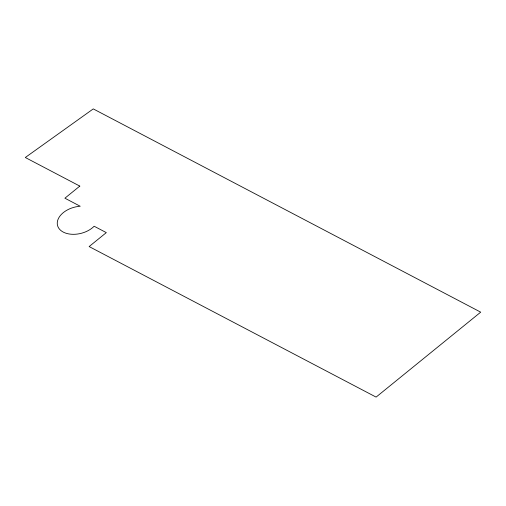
<?xml version="1.0" encoding="UTF-8"?>
<svg xmlns="http://www.w3.org/2000/svg" width="506" height="506" viewBox="0 0 506 506"><rect width="100%" height="100%" fill="white"/><g stroke="black" fill="none" stroke-linecap="round" stroke-linejoin="round"><path stroke-width="0.76" d="M79.809 186.1L64.894 198.207L80.214 206.246A20.961 13.498 -14.4 0 0 58.873 228.377A20.961 13.498 -14.4 0 0 94.148 226.239L106.311 232.615L89.138 246.561L376.091 397.102L480.7 312.158L93.268 108.898L25.3 157.505L79.809 186.1"/></g></svg>
